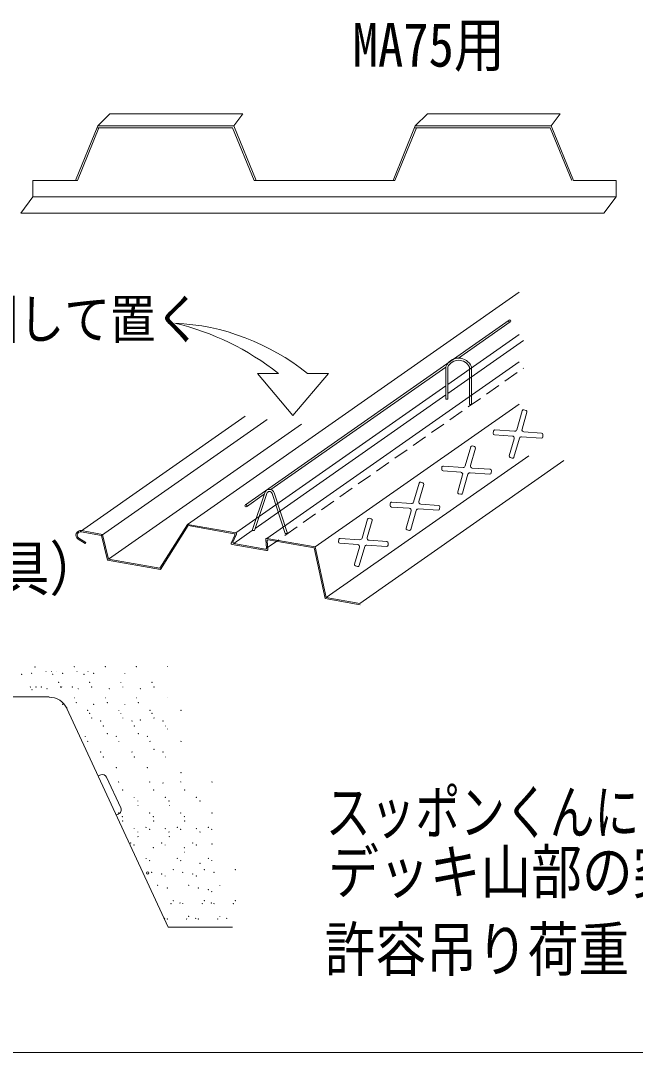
# Model space of a CAD drawing. Units: millimetres, scale not verified. Extents: x -2848 to 2848, y -2045 to 2045.
# Drawn here: x -931 to -535, y 511 to 1174 of the extents above; entities that cross this region are included whole.
import ezdxf
from ezdxf.enums import TextEntityAlignment as Align

# ---------------------------------------------------------------- set-up
doc = ezdxf.new("R2010")
doc.units = ezdxf.units.MM
doc.header["$LTSCALE"] = 8
doc.linetypes.add('DASHED1', pattern=[1.8, 1.2, -0.6])
doc.layers.add('0-0_特記', color=4, linetype='Continuous', lineweight=9)
doc.styles.add('ＭＳ ゴシック', font='')
doc.styles.get('ＭＳ ゴシック').set_extended_font_data('MS Gothic')

msp = doc.modelspace()

# ---------------------------------------------------------------- linework, layer by layer
at = {"layer": '0-0_特記'}
for p, q in [((-880.926, 1106.368), (-873.158, 1114.136)), ((-873.158, 1114.136), (-787.708, 1114.136)), ((-793.562, 1106.368), (-787.708, 1114.136)), ((-668.998, 1114.136), (-583.549, 1114.136)), ((-589.403, 1106.368), (-583.549, 1114.136)), ((-895.285, 1071.314), (-880.926, 1106.368)), ((-894.104, 1071.314), (-880.193, 1105.275)), ((-837.466, 1105.275), (-881.374, 1105.275)), ((-838.876, 1106.368), (-880.926, 1106.368)), ((-838.876, 1106.368), (-793.562, 1106.368)), ((-837.466, 1105.275), (-794.296, 1105.275)), ((-794.296, 1105.275), (-780.378, 1071.314)), ((-793.562, 1106.368), (-779.197, 1071.314)), ((-691.126, 1071.314), (-676.766, 1106.368)), ((-689.945, 1071.314), (-676.033, 1105.275)), ((-633.306, 1105.275), (-677.214, 1105.275)), ((-634.716, 1106.368), (-589.403, 1106.368)), ((-633.306, 1105.275), (-590.136, 1105.275)), ((-590.136, 1105.275), (-576.218, 1071.314)), ((-589.403, 1106.368), (-575.037, 1071.314)), ((-922.663, 1071.314), (-894.104, 1071.314)), ((-922.663, 1060.835), (-922.663, 1071.314)), ((-780.378, 1071.314), (-689.945, 1071.314)), ((-575.037, 1071.314), (-547.657, 1071.314)), ((-930.56, 1050.357), (-922.663, 1060.835)), ((-922.663, 1060.835), (-547.657, 1060.835)), ((-930.56, 1050.357), (-555.554, 1050.357)), ((-823.212, 850.286), (-610.038, 999.551)), ((-655.866, 940.279), (-610.038, 972.369)), ((-655.866, 934.394), (-607.272, 968.42)), ((-772.169, 841.285), (-610.038, 954.81)), ((-657.216, 930.738), (-657.216, 951.642)), ((-655.866, 951.357), (-655.866, 930.738)), ((-641.98, 927.24), (-641.98, 951.357)), ((-640.63, 927.24), (-640.63, 951.642)), ((-792.2, 844.817), (-657.216, 939.334)), ((-779.744, 847.654), (-657.216, 933.45)), ((-657.216, 930.738), (-655.866, 930.738)), ((-741.142, 835.814), (-610.038, 927.615)), ((-641.98, 927.24), (-640.63, 927.24)), ((-608.007, 923.28), (-611.524, 911.08)), ((-604.98, 922.408), (-608.148, 911.419)), ((-605.596, 923.522), (-606.893, 923.896)), ((-892.117, 845.59), (-786.189, 919.762)), ((-878.482, 843.186), (-771.95, 917.781)), ((-874.052, 827.875), (-750.014, 914.728)), ((-626.539, 910.139), (-626.632, 908.792)), ((-625.58, 910.975), (-612.914, 910.107)), ((-595.534, 908.916), (-606.943, 909.698)), ((-625.795, 907.833), (-614.386, 907.051)), ((-616.349, 894.342), (-613.182, 905.33)), ((-613.322, 893.469), (-609.806, 905.669)), ((-595.749, 905.774), (-608.416, 906.642)), ((-594.79, 906.61), (-594.697, 907.957)), ((-641.182, 900.05), (-644.699, 887.85)), ((-638.156, 899.178), (-641.323, 888.189)), ((-638.771, 900.292), (-640.069, 900.666)), ((-734.037, 803.187), (-603.796, 894.382)), ((-712.507, 799.39), (-581.314, 891.254)), ((-614.436, 892.854), (-615.734, 893.227)), ((-659.715, 886.909), (-659.807, 885.562)), ((-658.971, 884.603), (-647.562, 883.821)), ((-658.756, 887.746), (-646.089, 886.878)), ((-646.498, 870.239), (-642.981, 882.439)), ((-628.925, 882.544), (-641.591, 883.412)), ((-628.71, 885.686), (-640.118, 886.468)), ((-627.965, 883.38), (-627.873, 884.727)), ((-674.358, 876.821), (-677.875, 864.621)), ((-671.332, 875.948), (-674.499, 864.959)), ((-671.947, 877.062), (-673.244, 877.436)), ((-649.524, 871.111), (-646.357, 882.1)), ((-781.592, 846.36), (-773.595, 870.603)), ((-772.314, 870.18), (-780.17, 846.36)), ((-768.894, 870.18), (-760.385, 844.382)), ((-758.963, 844.382), (-767.613, 870.603)), ((-647.612, 869.623), (-648.909, 869.998)), ((-692.891, 863.679), (-692.983, 862.333)), ((-691.931, 864.516), (-679.265, 863.647)), ((-661.885, 862.457), (-673.294, 863.238)), ((-692.147, 861.373), (-680.738, 860.591)), ((-682.7, 847.882), (-679.533, 858.87)), ((-679.674, 847.009), (-676.157, 859.209)), ((-662.1, 859.314), (-674.767, 860.182)), ((-661.141, 860.15), (-661.049, 861.497)), ((-707.534, 853.59), (-711.05, 841.39)), ((-704.507, 852.718), (-707.675, 841.73)), ((-705.123, 853.832), (-706.42, 854.206)), ((-793.554, 837.984), (-781.592, 846.36)), ((-781.592, 846.36), (-780.17, 846.36)), ((-760.385, 844.382), (-758.963, 844.382)), ((-680.787, 846.394), (-682.085, 846.767)), ((-726.066, 840.45), (-726.159, 839.102)), ((-725.322, 838.143), (-713.913, 837.362)), ((-725.107, 841.286), (-712.44, 840.418)), ((-712.849, 823.779), (-709.332, 835.979)), ((-695.276, 836.084), (-707.943, 836.952)), ((-695.061, 839.226), (-706.47, 840.009)), ((-694.317, 836.921), (-694.224, 838.267)), ((-715.876, 824.652), (-712.708, 835.641)), ((-713.963, 823.164), (-715.26, 823.538))]:
    msp.add_line(p, q, dxfattribs=at)
at = {"layer": '0-0_特記', "color": 2, "lineweight": 18}
for p, q in [((-786.084, 862.75), (-616.451, 981.529)), ((-648.923, 957.144), (-615.677, 980.423)), ((-769.642, 872.616), (-657.216, 951.338)), ((-764.823, 947.328), (-778.323, 947.328)), ((-746.194, 947.328), (-743.494, 947.328)), ((-746.194, 947.328), (-739.445, 947.328)), ((-746.194, 947.328), (-732.694, 947.328)), ((-785.31, 861.645), (-773.919, 869.621)), ((-912.306, 739.323), (-977.633, 739.323)), ((-878.922, 689.255), (-880.79, 688.569)), ((-866.197, 667.983), (-875.339, 687.755)), ((-867.816, 664.034), (-869.203, 663.525)), ((-1313.403, 510.846), (2848.301, 510.846))]:
    msp.add_line(p, q, dxfattribs=at)
at = {"layer": '0-0_特記', "linetype": 'DASHED1'}
msp.add_line((-772.468, 834.926), (-607.148, 950.684), dxfattribs=at)
at = {"layer": '0-0_特記', "color": 6, "lineweight": 18}
for p, q in [((-841.042, 822.054), (-823.212, 850.286)), ((-840.671, 821.218), (-822.842, 849.449)), ((-792.2, 844.817), (-823.212, 850.286)), ((-793.295, 844.238), (-822.842, 849.449)), ((-891.625, 845.504), (-878.482, 843.186)), ((-877.858, 843.848), (-891.493, 846.252)), ((-878.482, 843.186), (-874.675, 827.214)), ((-877.858, 843.848), (-874.052, 827.875)), ((-795.116, 838.29), (-792.828, 843.354)), ((-794.021, 838.868), (-791.733, 843.933)), ((-889.134, 837.901), (-893.633, 840.827)), ((-893.218, 841.464), (-888.72, 838.538)), ((-889.134, 837.901), (-888.72, 838.538)), ((-794.649, 837.406), (-772.387, 833.48)), ((-793.554, 837.984), (-773.221, 834.398)), ((-772.479, 835.071), (-772.91, 840.613)), ((-772.169, 841.285), (-741.142, 835.814)), ((-771.646, 834.153), (-772.076, 839.694)), ((-771.335, 840.366), (-741.776, 835.154)), ((-741.142, 835.814), (-734.037, 803.187)), ((-741.776, 835.154), (-734.671, 802.527)), ((-840.671, 821.218), (-874.675, 827.214)), ((-841.042, 822.054), (-874.052, 827.875)), ((-734.037, 803.187), (-712.507, 799.39)), ((-734.671, 802.527), (-712.319, 798.586))]:
    msp.add_line(p, q, dxfattribs=at)
at = {"layer": '0-0_特記'}
for points in [[(-634.716, 1106.368), (-676.766, 1106.368), (-668.998, 1114.136)], [(-555.554, 1050.357), (-547.657, 1060.835), (-547.657, 1071.314)]]:
    msp.add_lwpolyline(points, dxfattribs=at)
at = {"layer": '0-0_特記', "color": 2, "lineweight": 18}
for points in [[(-732.694, 947.328), (-755.509, 920.328), (-778.323, 947.328)], [(-900.854, 731.964), (-835.786, 591.253), (-794.278, 591.253)]]:
    msp.add_lwpolyline(points, dxfattribs=at)
for centre in [(-616.064, 980.976), (-785.698, 862.198)]:
    msp.add_circle(centre, 0.675, dxfattribs=at)
at = {"layer": '0-0_特記'}
for centre, radius in [((-921.385, 758.593), 0.1), ((-896.145, 758.758), 0.1), ((-876.145, 758.758), 0.1), ((-856.145, 758.758), 0.1), ((-836.145, 758.758), 0.1), ((-929.889, 753.914), 0.1), ((-923.577, 754.563), 0.1), ((-914.268, 755.69), 0.1), ((-910.714, 755.69), 0.1), ((-909.889, 753.914), 0.1), ((-907.299, 755.69), 0.1), ((-903.577, 754.563), 0.1), ((-894.268, 755.69), 0.1), ((-889.889, 753.914), 0.1), ((-887.299, 755.69), 0.1), ((-883.577, 754.563), 0.1), ((-863.577, 754.563), 0.1), ((-924.268, 745.69), 0.1), ((-923.304, 743.914), 0.1), ((-920.714, 745.69), 0.1), ((-917.299, 745.69), 0.1), ((-913.577, 744.563), 0.1), ((-906.145, 748.758), 0.1), ((-904.861, 745.696), 0.1), ((-904.268, 745.69), 0.1), ((-897.299, 745.69), 0.1), ((-893.577, 744.563), 0.1), ((-886.145, 748.758), 0.1), ((-884.861, 745.696), 0.1), ((-873.577, 744.563), 0.1), ((-866.145, 748.758), 0.1), ((-864.861, 745.696), 0.1), ((-853.577, 744.563), 0.1), ((-846.145, 748.758), 0.1), ((-844.861, 745.696), 0.1), ((-896.145, 738.758), 0.1), ((-876.145, 738.758), 0.1), ((-856.145, 738.758), 0.1), ((-836.145, 738.758), 0.1), ((-903.577, 734.563), 0.1), ((-894.861, 735.696), 0.1), ((-887.429, 730.699), 0.1), ((-883.577, 734.563), 0.1), ((-874.861, 735.696), 0.1), ((-867.429, 730.699), 0.1), ((-863.577, 734.563), 0.1), ((-854.861, 735.696), 0.1), ((-847.429, 730.699), 0.1), ((-827.429, 730.699), 0.1), ((-886.145, 728.758), 0.1), ((-884.861, 725.696), 0.1), ((-879.05, 723.926), 0.1), ((-866.145, 728.758), 0.1), ((-864.861, 725.696), 0.1), ((-859.05, 723.926), 0.1), ((-853.577, 724.563), 0.1), ((-846.145, 728.758), 0.1), ((-844.861, 725.696), 0.1), ((-839.05, 723.926), 0.1), ((-877.429, 720.699), 0.1), ((-857.429, 720.699), 0.1), ((-837.429, 720.699), 0.1), ((-836.145, 718.758), 0.1), ((-889.05, 713.926), 0.1), ((-887.429, 710.699), 0.1), ((-874.861, 715.696), 0.1), ((-869.05, 713.926), 0.1), ((-867.429, 710.699), 0.1), ((-854.861, 715.696), 0.1), ((-849.05, 713.926), 0.1), ((-847.429, 710.699), 0.1), ((-827.429, 710.699), 0.1), ((-879.05, 703.926), 0.1), ((-859.05, 703.926), 0.1), ((-844.861, 705.696), 0.1), ((-839.05, 703.926), 0.1), ((-877.429, 700.699), 0.1), ((-857.429, 700.699), 0.1), ((-837.429, 700.699), 0.1), ((-869.05, 693.926), 0.1), ((-849.05, 693.926), 0.1), ((-827.429, 690.699), 0.1), ((-867.575, 684.741), 0.1), ((-847.575, 684.741), 0.1), ((-839.05, 683.926), 0.1), ((-827.575, 684.741), 0.1), ((-807.575, 684.741), 0.1), ((-865.032, 679.547), 0.1), ((-845.032, 679.547), 0.1), ((-825.032, 679.547), 0.1), ((-857.575, 674.741), 0.1), ((-855.222, 672.419), 0.1), ((-837.575, 674.741), 0.1), ((-835.222, 672.419), 0.1), ((-817.575, 674.741), 0.1), ((-815.222, 672.419), 0.1), ((-867.575, 664.741), 0.1), ((-855.032, 669.547), 0.1), ((-847.575, 664.741), 0.1), ((-835.032, 669.547), 0.1), ((-827.575, 664.741), 0.1), ((-807.575, 664.741), 0.1), ((-865.222, 662.419), 0.1), ((-865.032, 659.547), 0.1), ((-845.222, 662.419), 0.1), ((-845.032, 659.547), 0.1), ((-825.222, 662.419), 0.1), ((-825.032, 659.547), 0.1), ((-857.575, 654.741), 0.1), ((-855.222, 652.419), 0.1), ((-849.87, 655.49), 0.1), ((-847.641, 654.154), 0.1), ((-837.575, 654.741), 0.1), ((-835.222, 652.419), 0.1), ((-829.87, 655.49), 0.1), ((-827.641, 654.154), 0.1), ((-817.575, 654.741), 0.1), ((-815.222, 652.419), 0.1), ((-809.87, 655.49), 0.1), ((-807.641, 654.154), 0.1), ((-859.87, 645.49), 0.1), ((-857.641, 644.154), 0.1), ((-855.032, 649.547), 0.1), ((-839.87, 645.49), 0.1), ((-837.641, 644.154), 0.1), ((-835.032, 649.547), 0.1), ((-819.87, 645.49), 0.1), ((-817.641, 644.154), 0.1), ((-807.575, 644.741), 0.1), ((-845.222, 642.419), 0.1), ((-825.222, 642.419), 0.1), ((-825.032, 639.547), 0.1), ((-849.87, 635.49), 0.1), ((-847.641, 634.154), 0.1), ((-829.87, 635.49), 0.1), ((-827.641, 634.154), 0.1), ((-815.222, 632.419), 0.1), ((-809.87, 635.49), 0.1), ((-807.641, 634.154), 0.1), ((-848.88, 626.166), 0.76), ((-846.303, 626.532), 0.1), ((-839.87, 625.49), 0.1), ((-837.641, 624.154), 0.1), ((-832.48, 628.314), 0.1), ((-826.303, 626.532), 0.1), ((-819.87, 625.49), 0.1), ((-817.641, 624.154), 0.1), ((-812.48, 628.314), 0.1), ((-806.303, 626.532), 0.1), ((-792.48, 628.314), 0.1), ((-842.48, 618.314), 0.1), ((-822.48, 618.314), 0.1), ((-802.48, 618.314), 0.1), ((-836.303, 616.532), 0.1), ((-816.303, 616.532), 0.1), ((-809.87, 615.49), 0.1), ((-807.641, 614.154), 0.1), ((-833.818, 606.484), 0.1), ((-832.48, 608.314), 0.1), ((-828.021, 606.93), 0.1), ((-826.303, 606.532), 0.1), ((-813.818, 606.484), 0.1), ((-812.48, 608.314), 0.1), ((-808.021, 606.93), 0.1), ((-806.303, 606.532), 0.1), ((-793.818, 606.484), 0.1), ((-792.48, 608.314), 0.1), ((-838.021, 596.93), 0.1), ((-822.48, 598.314), 0.1), ((-818.021, 596.93), 0.1), ((-802.48, 598.314), 0.1), ((-798.021, 596.93), 0.1), ((-836.303, 596.532), 0.1), ((-823.818, 596.484), 0.1), ((-816.303, 596.532), 0.1), ((-803.818, 596.484), 0.1)]:
    msp.add_circle(centre, radius, dxfattribs=at)
at = {"layer": '0-0_特記', "color": 2, "lineweight": 18}
for centre, radius, start, end in [((-872.057, 811.066), 173.397, 51.799, 76.453), ((-838.19, 833.22), 146.574, 51.124, 87.36)]:
    msp.add_arc(centre, radius, start, end, dxfattribs=at)
at = {"layer": '0-0_特記'}
for centre, radius, start, end in [((-648.923, 948.144), 9, 22.866, 157.134), ((-648.923, 948.144), 7.65, 24.831, 155.169), ((-607.142, 923.031), 0.9, 73.92, 163.92), ((-605.845, 922.657), 0.9, 343.92, 73.92), ((-625.734, 908.73), 0.9, 176.08, 266.08), ((-625.642, 910.078), 0.9, 86.08, 176.08), ((-612.821, 911.454), 1.35, 266.08, 343.92), ((-606.85, 911.045), 1.35, 163.92, 266.08), ((-595.595, 908.018), 0.9, 356.08, 86.08), ((-614.478, 905.704), 1.35, 343.92, 86.08), ((-608.508, 905.295), 1.35, 86.08, 163.92), ((-595.687, 906.671), 0.9, 266.08, 356.08), ((-640.318, 899.801), 0.9, 73.92, 163.92), ((-639.021, 899.427), 0.9, 343.92, 73.92), ((-615.484, 894.092), 0.9, 163.92, 253.92), ((-614.186, 893.718), 0.9, 253.92, 343.92), ((-658.91, 885.501), 0.9, 176.08, 266.08), ((-658.818, 886.847), 0.9, 86.08, 176.08), ((-647.654, 882.474), 1.35, 343.92, 86.08), ((-645.997, 888.224), 1.35, 266.08, 343.92), ((-641.684, 882.065), 1.35, 86.08, 163.92), ((-640.026, 887.815), 1.35, 163.92, 266.08), ((-628.863, 883.442), 0.9, 266.08, 356.08), ((-628.77, 884.789), 0.9, 356.08, 86.08), ((-673.494, 876.571), 0.9, 73.92, 163.92), ((-672.197, 876.198), 0.9, 343.92, 73.92), ((-770.604, 869.616), 3.15, 18.255, 161.745), ((-770.604, 869.616), 1.8, 18.255, 161.745), ((-648.659, 870.862), 0.9, 163.92, 253.92), ((-647.362, 870.488), 0.9, 253.92, 343.92), ((-692.086, 862.271), 0.9, 176.08, 266.08), ((-691.993, 863.618), 0.9, 86.08, 176.08), ((-679.172, 864.994), 1.35, 266.08, 343.92), ((-673.202, 864.586), 1.35, 163.92, 266.08), ((-661.946, 861.558), 0.9, 356.08, 86.08), ((-680.83, 859.244), 1.35, 343.92, 86.08), ((-674.859, 858.835), 1.35, 86.08, 163.92), ((-662.038, 860.212), 0.9, 266.08, 356.08), ((-706.67, 853.342), 0.9, 73.92, 163.92), ((-705.372, 852.967), 0.9, 343.92, 73.92), ((-681.835, 847.632), 0.9, 163.92, 253.92), ((-680.538, 847.258), 0.9, 253.92, 343.92), ((-725.261, 839.041), 0.9, 176.08, 266.08), ((-725.169, 840.388), 0.9, 86.08, 176.08), ((-714.006, 836.014), 1.35, 343.92, 86.08), ((-712.348, 841.765), 1.35, 266.08, 343.92), ((-708.035, 835.606), 1.35, 86.08, 163.92), ((-706.378, 841.355), 1.35, 163.92, 266.08), ((-695.214, 836.982), 0.9, 266.08, 356.08), ((-695.122, 838.329), 0.9, 356.08, 86.08), ((-715.011, 824.402), 0.9, 163.92, 253.92), ((-713.714, 824.029), 0.9, 253.92, 343.92)]:
    msp.add_arc(centre, radius, start, end, dxfattribs=at)
at = {"layer": '0-0_特記', "color": 6, "lineweight": 18}
for centre, radius, start, end in [((-892.01, 843.322), 2.976, 80, 236.954), ((-892.01, 843.322), 2.216, 80, 236.954), ((-793.405, 843.615), 0.633, 335.688, 80), ((-792.31, 844.194), 0.633, 335.688, 80), ((-794.539, 838.029), 0.633, 155.688, 260), ((-793.444, 838.607), 0.633, 155.688, 260), ((-772.278, 840.662), 0.633, 80, 184.44), ((-771.445, 839.743), 0.633, 80, 184.439), ((-773.11, 835.022), 0.633, 260, 4.44), ((-772.278, 834.104), 0.633, 260, 4.439)]:
    msp.add_arc(centre, radius, start, end, dxfattribs=at)
at = {"layer": '0-0_特記', "color": 2, "lineweight": 18}
for centre, major_axis, start_param, end_param in [((-912.306, 726.57), (12.752, 0), 0.4365767, 1.5707963), ((-877.94, 686.531), (2.898, 0), 0.4364719, 1.9198447), ((-868.798, 666.759), (2.898, 0), 5.0614723, 6.7196572)]:
    msp.add_ellipse(centre, major_axis=major_axis, ratio=0.991012, start_param=start_param, end_param=end_param, dxfattribs=at)

# ---------------------------------------------------------------- texts
at = {"layer": '0-0_特記', "color": 7, "style": 'ＭＳ ゴシック'}
for s, height, width, p in [('MA75用', 28.15, 0.85, (-717.074, 1136.083)), ('回して置く', 25.34, 0.85, (-961.313, 961.991)), ('すっぽんくん（吊り金具）', 28.15, 0.85, (-1270.993, 799.315)), ('スッポンくんに吊りボルトを２回転程度ねじ込み、', 28.15, 0.75, (-734.335, 642.755)), ('デッキ山部の突出部に垂直に押しあてる。', 28.15, 0.85, (-732.814, 604.481)), ('許容吊り荷重：９８０N/台', 28.15, 0.85, (-735.104, 554.546))]:
    msp.add_text(s, height=height, dxfattribs=dict(at, width=width)).set_placement(p, align=Align.BOTTOM_LEFT)

doc.saveas('drawing.dxf')
